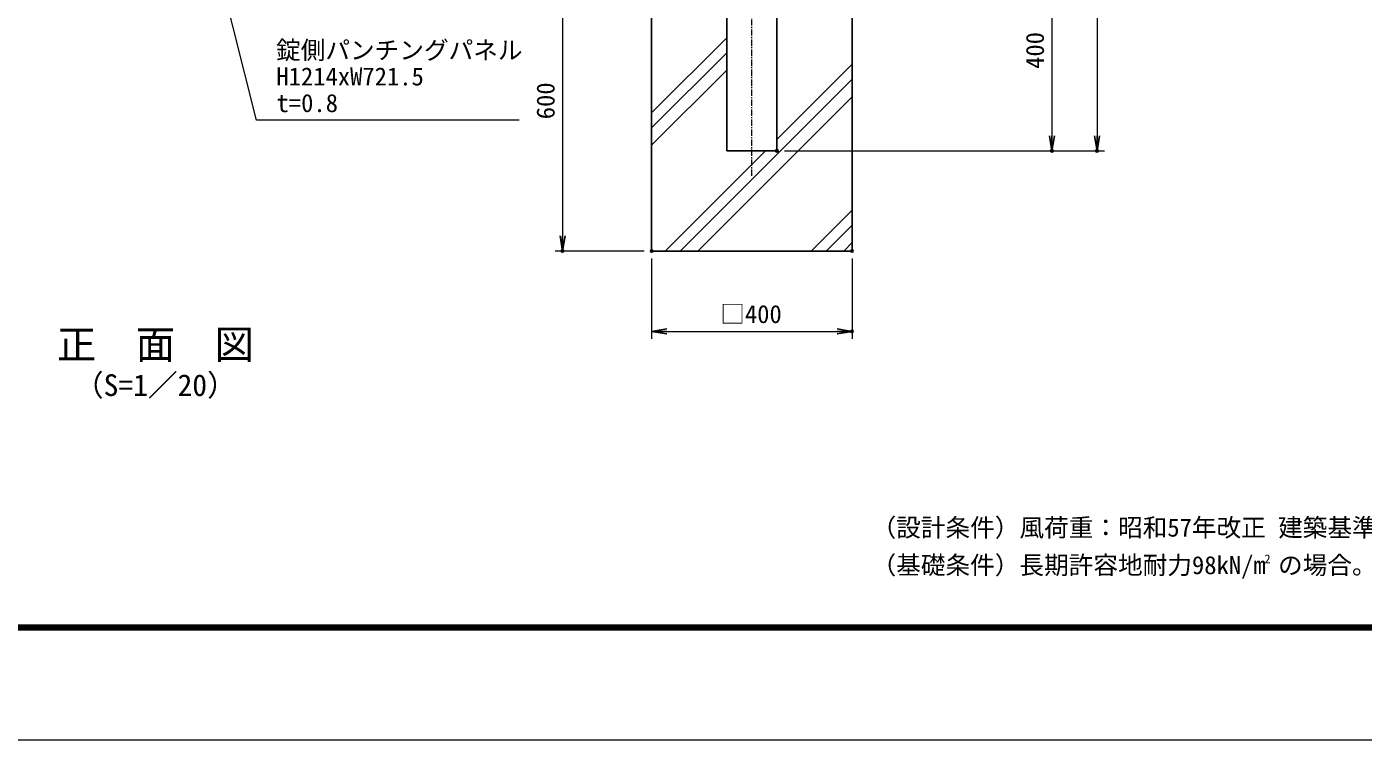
# Model space of a CAD drawing. Units: millimetres, scale not verified. Extents: x -4199 to 4201, y -2971 to 2969.
# Drawn here: x -1410 to 1258, y -2971 to -1547 of the extents above; entities that cross this region are included whole.
import ezdxf
from ezdxf.enums import TextEntityAlignment as Align

# ---------------------------------------------------------------- set-up
doc = ezdxf.new("R2010")
doc.units = ezdxf.units.MM
doc.header["$LTSCALE"] = 10
doc.header["$PDMODE"] = 32
doc.header["$PDSIZE"] = 5
doc.linetypes.add('USER1', pattern=[2, 1.25, -0.25, 0.25, -0.25])
for name, color, linetype, lineweight in [('0-0_D-STR4', 7, 'Continuous', 25), ('0-1_D-DCR-HCH', 7, 'Continuous', 13), ('0-3_D-BMK', 2, 'USER1', 13), ('0-4_D-STR1', 1, 'Continuous', 25), ('0-5_D-STR-DIM', 7, 'Continuous', 13), ('0-6_0', 7, 'Continuous', 25), ('0-7_DEFPOINTS', 8, 'Continuous', 25), ('0-A_D-STR-TXT', 7, 'Continuous', 13), ('0-B_D-TTL-TXT', 7, 'Continuous', 13), ('0-D_D-TTL', 7, 'Continuous', 13)]:
    doc.layers.add(name, color=color, linetype=linetype, lineweight=lineweight)
doc.styles.add('ＭＳ ゴシック', font='')
doc.styles.get('ＭＳ ゴシック').set_extended_font_data('MS Gothic')

# ---------------------------------------------------------------- blocks, each defined once
blk = doc.blocks.new('_OPEN')
at = {"layer": '0-6_0'}
blk.add_line((0, 0), (-10, 0), dxfattribs=at)
blk.add_lwpolyline([(-10, 1.667), (0, 0), (-10, -1.667)], dxfattribs=at)

msp = doc.modelspace()

# ---------------------------------------------------------------- linework, layer by layer
at = {"layer": '0-0_D-STR4'}
for p, q in [((-162.72, -1994.53), (-162.72, -1394.53)), ((237.28, -1994.53), (237.28, -1394.53)), ((237.28, -1994.53), (-162.72, -1994.53))]:
    msp.add_line(p, q, dxfattribs=at)
at = {"layer": '0-1_D-DCR-HCH'}
for p, q in [((-162.72, -1718.64), (-12.72, -1568.64)), ((-162.72, -1748.64), (-12.72, -1598.64)), ((87.28, -1771.75), (237.28, -1621.75)), ((-162.72, -1783.52), (-12.72, -1633.52)), ((-105.51, -1994.53), (237.28, -1651.75)), ((-70.63, -1994.53), (237.28, -1686.63)), ((-135.51, -1994.53), (64.49, -1794.53)), ((155.68, -1994.53), (237.28, -1912.94)), ((185.68, -1994.53), (237.28, -1942.94)), ((220.56, -1994.53), (237.28, -1977.82))]:
    msp.add_line(p, q, dxfattribs=at)
at = {"layer": '0-3_D-BMK'}
msp.add_line((37.28, -1844.53), (37.28, 214.47), dxfattribs=at)
at = {"layer": '0-4_D-STR1'}
for p, q in [((-12.72, -1794.53), (-12.72, 114.47)), ((87.28, -1794.53), (87.28, 114.47)), ((87.28, -1794.53), (-12.72, -1794.53))]:
    msp.add_line(p, q, dxfattribs=at)
at = {"layer": '0-5_D-STR-DIM'}
for p, q in [((726.27, 97.47), (726.27, -1764.53)), ((-340.62, -1424.53), (-340.62, -1964.53)), ((636.27, -1424.53), (636.27, -1764.53)), ((102.28, -1794.53), (651.27, -1794.53)), ((102.28, -1794.53), (741.27, -1794.53)), ((-177.72, -1994.53), (-355.62, -1994.53)), ((-162.72, -2009.53), (-162.72, -2170.11)), ((237.28, -2009.53), (237.28, -2170.11)), ((-132.72, -2155.11), (207.28, -2155.11))]:
    msp.add_line(p, q, dxfattribs=at)
at = {"layer": '0-7_DEFPOINTS'}
for p in [(87.28, -1794.53), (636.27, -1794.53), (726.27, -1794.53), (-340.62, -1994.53), (-162.72, -1994.53), (-162.72, -1994.53), (237.28, -1994.53), (237.28, -2155.11)]:
    msp.add_point(p, dxfattribs=at)
at = {"layer": '0-A_D-STR-TXT'}
msp.add_lwpolyline([(-427.28, -1733.03), (-951.65, -1733.03), (-1093.31, -1169.85)], dxfattribs=at)
at = {"layer": '0-D_D-TTL', "color": 2}
msp.add_lwpolyline([(-4198.54, 2968.58), (4201.46, 2968.58), (4201.46, -2971.42), (-4198.54, -2971.42)], close=True, dxfattribs=at)
at = {"layer": '0-D_D-TTL'}
for points in [[(-3928.54, 2748.58), (3931.46, 2748.58), (3931.46, -2751.42), (-3928.54, -2751.42)], [(-3926.04, 2746.08), (3928.96, 2746.08), (3928.96, -2748.92), (-3926.04, -2748.92)], [(-3923.54, 2743.58), (3926.46, 2743.58), (3926.46, -2746.42), (-3923.54, -2746.42)], [(-3921.04, 2741.08), (3923.96, 2741.08), (3923.96, -2743.92), (-3921.04, -2743.92)], [(-3918.54, 2738.58), (3921.46, 2738.58), (3921.46, -2741.42), (-3918.54, -2741.42)]]:
    msp.add_lwpolyline(points, close=True, dxfattribs=at)

# ---------------------------------------------------------------- block references
at = {"layer": '0-5_D-STR-DIM', "xscale": 3, "yscale": 3}
for p, rotation in [((636.27, -1794.53), 270), ((726.27, -1794.53), 270), ((-340.62, -1994.53), 270), ((-162.72, -2155.11), 180)]:
    msp.add_blockref('_OPEN', p, dxfattribs=dict(at, rotation=rotation))
msp.add_blockref('_OPEN', (237.28, -2155.11), dxfattribs=at)

# ---------------------------------------------------------------- texts
at = {"layer": '0-5_D-STR-DIM', "style": 'ＭＳ ゴシック'}
for s, p in [('400', (631.21, -1630.91)), ('600', (-345.68, -1731.47))]:
    msp.add_text(s, height=36.07, rotation=90, dxfattribs=at).set_placement(p, align=Align.BOTTOM_LEFT)
msp.add_text('□400', height=36.07, dxfattribs=at).set_placement((-25.84, -2149.3), align=Align.BOTTOM_LEFT)
at = {"layer": '0-A_D-STR-TXT', "style": 'ＭＳ ゴシック'}
for s, p in [('錠側パンチングパネル', (-912.5, -1622.29)), ('H1214xW721.5', (-911.93, -1674.84)), ('t=0.8', (-911.55, -1727.97))]:
    msp.add_text(s, height=36.07, dxfattribs=at).set_placement(p, align=Align.BOTTOM_LEFT)
at = {"layer": '0-B_D-TTL-TXT', "style": 'ＭＳ ゴシック'}
for s, height, p in [('正\u3000面\u3000図', 57.7, (-1349.9, -2227.16)), ('（S=1／20）', 43.33, (-1315.79, -2297.05)), ('（設計条件）風荷重：昭和57年改正 建築基準法・同施行令に基づく風圧力に準拠。', 36.07, (276.26, -2575.58)), ('（基礎条件）長期許容地耐力98kN/m の場合。', 36.07, (276.26, -2650.58)), ('2', 18.04, (1060.37, -2623.72))]:
    msp.add_text(s, height=height, dxfattribs=at).set_placement(p, align=Align.BOTTOM_LEFT)

doc.saveas('drawing.dxf')
